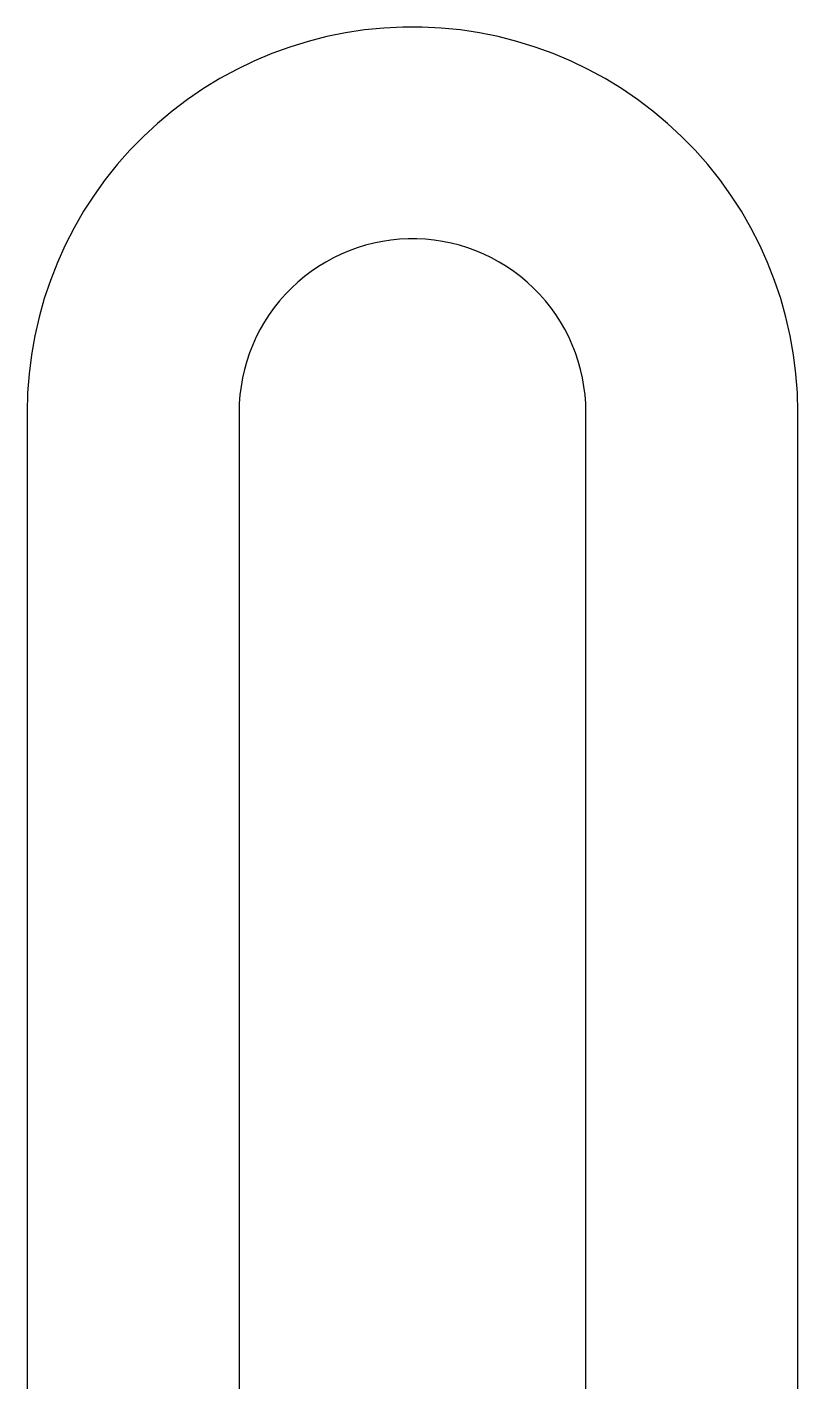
# Model space of a CAD drawing. Extents: x 0 to 0.94, y 0 to 1.48.
# Drawn here: x 0.0938 to 0.3281, y 1.069 to 1.4811 of the extents above; entities that cross this region are included whole.
import ezdxf

# ---------------------------------------------------------------- set-up
doc = ezdxf.new("R2010")
doc.units = 0
doc.linetypes.add('HIDDEN', pattern=[0.048047, 0.032047, -0.016])
doc.layers.add('FRONT', color=7, linetype='CONTINUOUS')
doc.layers.add('FRONT_HID', color=7, linetype='HIDDEN')

msp = doc.modelspace()

# ---------------------------------------------------------------- linework, layer by layer
at = {"layer": 'FRONT'}
for p, q in [((0.196366, 1.480275), (0.190588, 1.479404)), ((0.20218, 1.480857), (0.196366, 1.480275)), ((0.208016, 1.481148), (0.20218, 1.480857)), ((0.213859, 1.481148), (0.208016, 1.481148)), ((0.219695, 1.480857), (0.213859, 1.481148)), ((0.225509, 1.480275), (0.219695, 1.480857)), ((0.231287, 1.479404), (0.225509, 1.480275)), ((0.179198, 1.476804), (0.173615, 1.475082)), ((0.184861, 1.478246), (0.179198, 1.476804)), ((0.190588, 1.479404), (0.184861, 1.478246)), ((0.237014, 1.478246), (0.231287, 1.479404)), ((0.242677, 1.476804), (0.237014, 1.478246)), ((0.24826, 1.475082), (0.242677, 1.476804)), ((0.168124, 1.473084), (0.16274, 1.470814)), ((0.173615, 1.475082), (0.168124, 1.473084)), ((0.253751, 1.473084), (0.24826, 1.475082)), ((0.259135, 1.470814), (0.253751, 1.473084)), ((0.157475, 1.468279), (0.152344, 1.465484)), ((0.16274, 1.470814), (0.157475, 1.468279)), ((0.2644, 1.468279), (0.259135, 1.470814)), ((0.269531, 1.465484), (0.2644, 1.468279)), ((0.152344, 1.465484), (0.147358, 1.462437)), ((0.274517, 1.462437), (0.269531, 1.465484)), ((0.14253, 1.459146), (0.137872, 1.455618)), ((0.147358, 1.462437), (0.14253, 1.459146)), ((0.279345, 1.459146), (0.274517, 1.462437)), ((0.284003, 1.455618), (0.279345, 1.459146)), ((0.137872, 1.455618), (0.133396, 1.451862)), ((0.288479, 1.451862), (0.284003, 1.455618)), ((0.133396, 1.451862), (0.129113, 1.447888)), ((0.292762, 1.447888), (0.288479, 1.451862)), ((0.129113, 1.447888), (0.125033, 1.443705)), ((0.296842, 1.443705), (0.292762, 1.447888)), ((0.125033, 1.443705), (0.121167, 1.439324)), ((0.300708, 1.439324), (0.296842, 1.443705)), ((0.121167, 1.439324), (0.117524, 1.434755)), ((0.304351, 1.434755), (0.300708, 1.439324)), ((0.117524, 1.434755), (0.114113, 1.430011)), ((0.307762, 1.430011), (0.304351, 1.434755)), ((0.114113, 1.430011), (0.110942, 1.425103)), ((0.310933, 1.425103), (0.307762, 1.430011)), ((0.110942, 1.425103), (0.108021, 1.420042)), ((0.313854, 1.420042), (0.310933, 1.425103)), ((0.108021, 1.420042), (0.105355, 1.414843)), ((0.31652, 1.414843), (0.313854, 1.420042)), ((0.105355, 1.414843), (0.102952, 1.409517)), ((0.194142, 1.413985), (0.191671, 1.413086)), ((0.196655, 1.41476), (0.194142, 1.413985)), ((0.199203, 1.415409), (0.196655, 1.41476)), ((0.20178, 1.41593), (0.199203, 1.415409)), ((0.20438, 1.416322), (0.20178, 1.41593)), ((0.206997, 1.416584), (0.20438, 1.416322)), ((0.209623, 1.416715), (0.206997, 1.416584)), ((0.212252, 1.416715), (0.209623, 1.416715)), ((0.214878, 1.416584), (0.212252, 1.416715)), ((0.217495, 1.416322), (0.214878, 1.416584)), ((0.220095, 1.41593), (0.217495, 1.416322)), ((0.222672, 1.415409), (0.220095, 1.41593)), ((0.22522, 1.41476), (0.222672, 1.415409)), ((0.227733, 1.413985), (0.22522, 1.41476)), ((0.230204, 1.413086), (0.227733, 1.413985)), ((0.318923, 1.409517), (0.31652, 1.414843)), ((0.18457, 1.409666), (0.182327, 1.408295)), ((0.18688, 1.410924), (0.18457, 1.409666)), ((0.189249, 1.412065), (0.18688, 1.410924)), ((0.191671, 1.413086), (0.189249, 1.412065)), ((0.232626, 1.412065), (0.230204, 1.413086)), ((0.234995, 1.410924), (0.232626, 1.412065)), ((0.237305, 1.409666), (0.234995, 1.410924)), ((0.239548, 1.408295), (0.237305, 1.409666)), ((0.102952, 1.409517), (0.100817, 1.404077)), ((0.180154, 1.406814), (0.178058, 1.405226)), ((0.182327, 1.408295), (0.180154, 1.406814)), ((0.241721, 1.406814), (0.239548, 1.408295)), ((0.243817, 1.405226), (0.241721, 1.406814)), ((0.321058, 1.404077), (0.318923, 1.409517)), ((0.100817, 1.404077), (0.098956, 1.398539)), ((0.174116, 1.401748), (0.17228, 1.399865)), ((0.176044, 1.403536), (0.174116, 1.401748)), ((0.178058, 1.405226), (0.176044, 1.403536)), ((0.245831, 1.403536), (0.243817, 1.405226)), ((0.247759, 1.401748), (0.245831, 1.403536)), ((0.249595, 1.399865), (0.247759, 1.401748)), ((0.322919, 1.398539), (0.321058, 1.404077)), ((0.098956, 1.398539), (0.097374, 1.392914)), ((0.170541, 1.397894), (0.168901, 1.395838)), ((0.17228, 1.399865), (0.170541, 1.397894)), ((0.251334, 1.397894), (0.249595, 1.399865)), ((0.252974, 1.395838), (0.251334, 1.397894)), ((0.324501, 1.392914), (0.322919, 1.398539)), ((0.167366, 1.393703), (0.16594, 1.391494)), ((0.168901, 1.395838), (0.167366, 1.393703)), ((0.254509, 1.393703), (0.252974, 1.395838)), ((0.255935, 1.391494), (0.254509, 1.393703)), ((0.097374, 1.392914), (0.096074, 1.387217)), ((0.164625, 1.389217), (0.163425, 1.386878)), ((0.16594, 1.391494), (0.164625, 1.389217)), ((0.25725, 1.389217), (0.255935, 1.391494)), ((0.25845, 1.386878), (0.25725, 1.389217)), ((0.325801, 1.387217), (0.324501, 1.392914)), ((0.096074, 1.387217), (0.095059, 1.381463)), ((0.163425, 1.386878), (0.162344, 1.384481)), ((0.259531, 1.384481), (0.25845, 1.386878)), ((0.326816, 1.381463), (0.325801, 1.387217)), ((0.095059, 1.381463), (0.094332, 1.375665)), ((0.161383, 1.382033), (0.160546, 1.379541)), ((0.162344, 1.384481), (0.161383, 1.382033)), ((0.260492, 1.382033), (0.259531, 1.384481)), ((0.261329, 1.379541), (0.260492, 1.382033)), ((0.327543, 1.375665), (0.326816, 1.381463)), ((0.159834, 1.37701), (0.159249, 1.374446)), ((0.160546, 1.379541), (0.159834, 1.37701)), ((0.262041, 1.37701), (0.261329, 1.379541)), ((0.262626, 1.374446), (0.262041, 1.37701)), ((0.094332, 1.375665), (0.093896, 1.369838)), ((0.159249, 1.374446), (0.158792, 1.371857)), ((0.263083, 1.371857), (0.262626, 1.374446)), ((0.327979, 1.369838), (0.327543, 1.375665)), ((0.093896, 1.369838), (0.09375, 1.363997)), ((0.158465, 1.369248), (0.158269, 1.366626)), ((0.158792, 1.371857), (0.158465, 1.369248)), ((0.26341, 1.369248), (0.263083, 1.371857)), ((0.263606, 1.366626), (0.26341, 1.369248)), ((0.328125, 1.363997), (0.327979, 1.369838)), ((0.158269, 1.366626), (0.158203, 1.363997)), ((0.263672, 1.363997), (0.263606, 1.366626)), ((0.09375, 1.363997), (0.09375, 1.059309)), ((0.158203, 1.363997), (0.158203, 1.059309)), ((0.263672, 1.059309), (0.263672, 1.363997)), ((0.328125, 1.059309), (0.328125, 1.363997))]:
    msp.add_line(p, q, dxfattribs=at)
at = {"layer": 'FRONT_HID', "linetype": 'HIDDEN'}
for p, q in [((0.093896, 1.369838), (0.09375, 1.363997)), ((0.328125, 1.363997), (0.327979, 1.369838))]:
    msp.add_line(p, q, dxfattribs=at)

doc.saveas('drawing.dxf')
